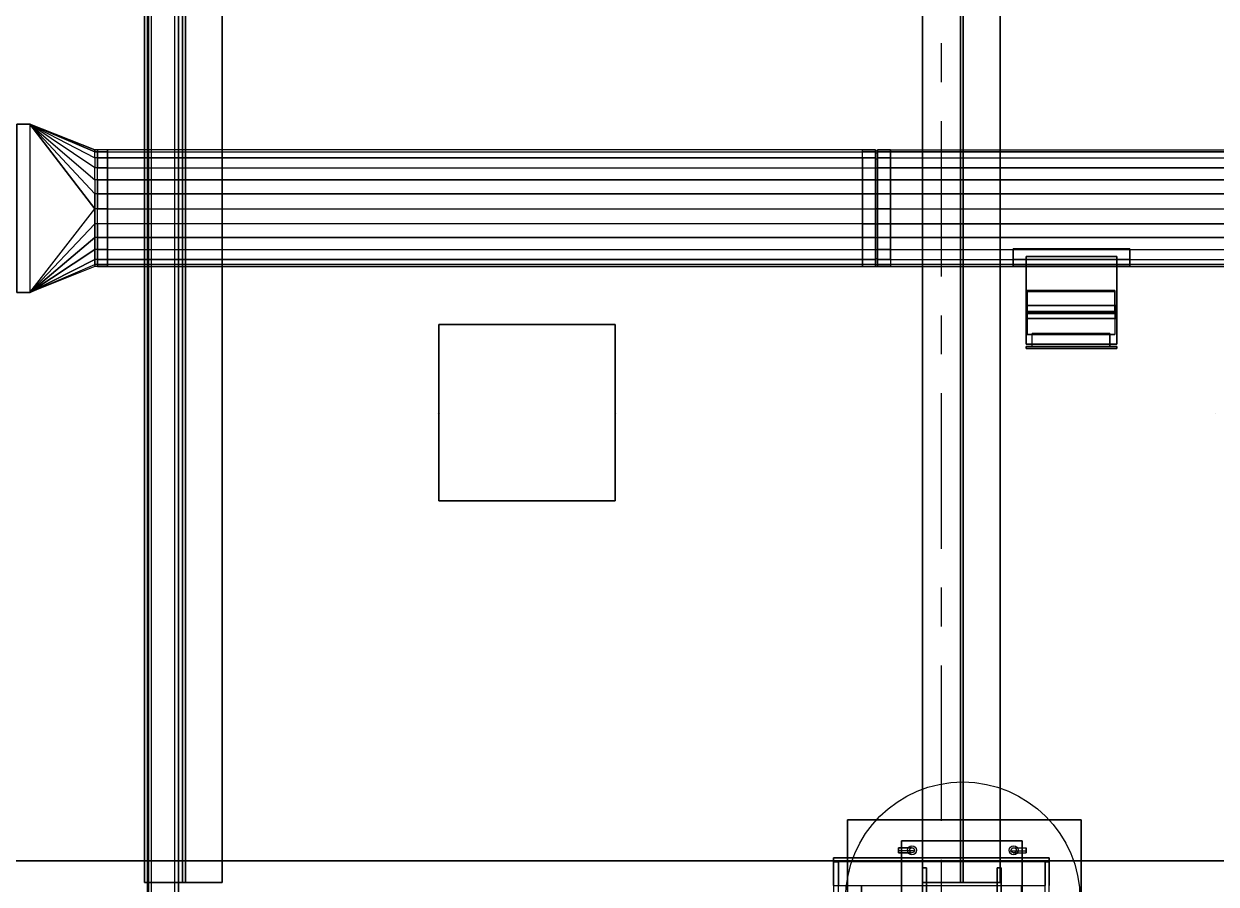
# Model space of a CAD drawing. Header units: metres. Extents: x 114 to 218, y 8 to 180.
# Drawn here: x 151.33 to 169.72, y 24.51 to 37.78 of the extents above; entities that cross this region are included whole.
import ezdxf

# ---------------------------------------------------------------- set-up
doc = ezdxf.new("R2010")
doc.units = ezdxf.units.M
doc.header["$MEASUREMENT"] = 0
for name, color, linetype in [('A-2D-I-WALL', 7, 'Continuous'), ('A-3D-I-WALL', 7, 'Continuous'), ('A_GRID', 7, 'Continuous'), ('E-LIGHT', 7, 'Continuous'), ('M-SA2S-ADist', 7, 'Continuous'), ('M-SA2S-Conn', 7, 'Continuous'), ('M-SA2S-Damp', 7, 'Continuous'), ('M-SA2S-Rect', 7, 'Continuous'), ('M-SA2S-Round', 7, 'Continuous'), ('S-3D-BEAM', 7, 'Continuous'), ('S-3D-Cols', 7, 'Continuous'), ('S-3D-FTNG', 7, 'Continuous'), ('S-3D-PILR', 7, 'Continuous'), ('S-3D-Steel', 7, 'Continuous')]:
    doc.layers.add(name, color=color, linetype=linetype)

msp = doc.modelspace()

# ---------------------------------------------------------------- linework, layer by layer
at = {"layer": 'A-2D-I-WALL', "color": 9, "true_color": 0xbababa}
for points in [[(153.238, 58.661), (153.238, 23.283), (153.715, 23.283), (153.715, 58.661)], [(153.653, 58.722), (153.653, 23.36), (153.299, 23.36), (153.299, 58.722)], [(167.143, 24.913), (163.82, 24.913)], [(163.82, 24.913), (163.82, 22.991), (164.251, 22.991), (164.251, 24.483)], [(167.081, 24.852), (163.897, 24.852)], [(163.897, 22.991), (163.897, 24.852)], [(166.712, 24.483), (166.712, 22.991), (167.143, 22.991), (167.143, 24.913)], [(167.081, 22.991), (167.081, 24.852)]]:
    msp.add_lwpolyline(points, dxfattribs=at)
at = {"layer": 'A-3D-I-WALL', "color": 42, "true_color": 0xdda500}
for points in [[(153.238, 58.661), (153.238, 23.283), (153.299, 23.283), (153.299, 23.36), (153.299, 58.661), (153.238, 58.661), (153.715, 58.661), (153.715, 23.283)], [(153.238, 58.661), (153.715, 58.661), (153.715, 23.283), (153.238, 23.283), (153.238, 58.661), (153.238, 23.283), (153.238, 49.662), (153.238, 23.283)], [(153.653, 23.283), (153.715, 23.283), (153.715, 58.661), (153.653, 58.661), (153.653, 23.36), (153.299, 23.36), (153.299, 23.283), (153.653, 23.283)], [(153.253, 23.283), (153.253, 49.662), (153.238, 49.662), (153.253, 49.662), (153.253, 23.283)], [(167.081, 24.852), (167.143, 24.852), (167.143, 24.913), (163.82, 24.913), (163.82, 24.852), (163.897, 24.852)], [(167.143, 24.483), (167.143, 24.852), (167.143, 24.913), (163.82, 24.913), (163.82, 24.852), (163.82, 24.483), (163.82, 24.913), (167.143, 24.913), (167.143, 24.483)], [(163.82, 24.913), (163.82, 24.913)], [(163.82, 24.913), (163.82, 24.913)], [(163.82, 24.852), (163.82, 24.852)], [(163.82, 24.852), (163.82, 24.852)], [(163.82, 24.483), (163.82, 22.991), (163.897, 22.991), (163.897, 24.483), (163.897, 24.852), (163.82, 24.852), (163.82, 24.483), (164.251, 24.483), (164.251, 22.991)], [(163.82, 24.852), (163.82, 24.852)], [(163.897, 24.483), (164.251, 24.483), (166.712, 24.483), (167.081, 24.483), (167.081, 24.852), (163.897, 24.852), (163.897, 24.483)], [(163.897, 24.852), (163.897, 24.852)], [(163.897, 24.852), (163.897, 24.852)], [(167.081, 24.852), (167.081, 24.852)], [(167.081, 22.991), (167.143, 22.991), (167.143, 24.483), (167.143, 24.852), (167.081, 24.852), (167.081, 24.483)], [(167.081, 24.852), (167.081, 24.852)], [(167.143, 24.913), (167.143, 24.913)], [(167.143, 24.913), (167.143, 24.913)], [(167.143, 24.852), (167.143, 24.852)], [(167.143, 24.852), (167.143, 24.852)], [(167.143, 24.852), (167.143, 24.852)]]:
    msp.add_lwpolyline(points, dxfattribs=at)
at = {"layer": 'A_GRID', "color": 1, "true_color": 0xff0000}
for points in [[(165.482, 36.88), (165.482, 37.48)], [(165.482, 33.881), (165.482, 36.28)], [(165.482, 32.681), (165.482, 33.281)], [(165.482, 29.682), (165.482, 32.081)], [(165.482, 28.482), (165.482, 29.082)], [(165.482, 25.482), (165.482, 27.882)], [(165.482, 24.283), (165.482, 24.882)]]:
    msp.add_lwpolyline(points, dxfattribs=at)
at = {"layer": 'E-LIGHT', "color": 5, "true_color": 0x0000ff}
for points in [[(160.452, 30.42), (157.729, 30.42), (157.729, 33.142), (160.452, 33.142), (157.729, 33.142), (157.729, 30.42), (160.452, 30.42)], [(157.729, 33.142), (157.729, 33.142)], [(157.729, 33.142), (157.729, 33.142)], [(160.452, 33.142), (160.452, 30.42), (160.452, 33.142)], [(160.452, 33.142), (160.452, 33.142)], [(160.452, 33.142), (160.452, 33.142)], [(157.714, 31.774), (157.714, 31.774)], [(157.729, 31.789), (157.729, 31.789)], [(157.729, 31.774), (157.729, 31.774), (157.729, 31.774)], [(157.729, 31.758), (157.729, 31.758)], [(157.745, 31.774), (157.745, 31.774)], [(160.452, 31.789), (160.452, 31.789)], [(160.452, 31.774), (160.452, 31.774), (160.452, 31.774)], [(160.452, 31.774), (160.452, 31.774)], [(160.452, 31.758), (160.452, 31.758)], [(160.467, 31.774), (160.467, 31.774)], [(169.712, 31.774), (169.712, 31.774)], [(157.729, 30.42), (157.729, 30.42)], [(157.729, 30.42), (157.729, 30.42)], [(160.452, 30.42), (160.452, 30.42)], [(160.452, 30.42), (160.452, 30.42)]]:
    msp.add_lwpolyline(points, dxfattribs=at)
at = {"layer": 'M-SA2S-ADist', "color": 3, "true_color": 0x00ff00}
for points in [[(168.081, 33.004), (166.881, 33.004), (168.081, 33.004)], [(166.881, 32.804), (166.881, 33.004)], [(166.881, 32.804), (166.881, 33.004)], [(166.881, 33.004), (166.881, 33.004)], [(168.081, 33.004), (168.081, 32.804)], [(168.081, 32.804), (168.081, 33.004)], [(168.081, 33.004), (168.081, 33.004)], [(168.081, 33.004), (168.081, 33.004)], [(168.189, 32.773), (166.789, 32.773), (166.789, 32.804), (168.189, 32.804), (168.189, 32.773)], [(166.789, 32.773), (166.789, 32.804), (168.189, 32.804), (168.189, 32.773), (166.789, 32.773)], [(166.789, 32.804), (166.789, 32.804)], [(166.789, 32.773), (166.789, 32.804), (166.789, 32.773)], [(168.189, 32.773), (168.189, 32.804), (166.789, 32.804), (168.189, 32.804), (168.189, 32.773)], [(166.789, 32.804), (166.789, 32.804)], [(166.789, 32.804), (166.789, 32.804)], [(166.789, 32.804), (166.789, 32.804)], [(166.789, 32.773), (166.789, 32.804), (168.189, 32.804), (168.189, 32.773), (166.789, 32.773), (168.189, 32.773), (168.189, 32.804), (168.189, 32.804), (166.789, 32.804), (166.789, 32.773)], [(166.789, 32.804), (166.789, 32.804)], [(166.789, 32.773), (168.189, 32.773), (168.189, 32.804), (166.789, 32.804), (166.789, 32.773)], [(168.189, 32.804), (166.789, 32.804), (166.789, 32.773), (168.189, 32.773), (168.189, 32.804), (166.789, 32.804)], [(166.789, 32.804), (166.789, 32.804), (166.789, 32.773), (166.789, 32.804), (168.189, 32.804), (168.189, 32.773), (168.189, 32.804), (168.189, 32.804), (168.189, 32.804)], [(166.789, 32.804), (166.789, 32.804)], [(166.789, 32.804), (166.789, 32.804)], [(168.189, 32.773), (166.789, 32.773), (168.189, 32.773)], [(166.789, 32.773), (166.789, 32.773)], [(166.789, 32.773), (166.789, 32.773)], [(166.789, 32.773), (166.789, 32.773)], [(168.189, 32.773), (166.789, 32.773), (168.189, 32.773)], [(166.789, 32.773), (166.789, 32.773)], [(166.789, 32.773), (166.789, 32.773)], [(166.789, 32.773), (166.789, 32.773)], [(166.789, 32.773), (166.789, 32.773)], [(168.081, 32.804), (166.881, 32.804), (168.081, 32.804)], [(166.881, 32.804), (166.881, 32.804)], [(168.081, 32.804), (168.081, 32.804)], [(168.189, 32.804), (168.189, 32.804)], [(168.189, 32.804), (168.189, 32.804)], [(168.189, 32.804), (168.189, 32.804)], [(168.189, 32.804), (168.189, 32.804)], [(168.189, 32.773), (168.189, 32.773)], [(168.189, 32.773), (168.189, 32.773)], [(168.189, 32.773), (168.189, 32.773)], [(168.189, 32.773), (168.189, 32.773)], [(168.189, 32.773), (168.189, 32.773)], [(168.189, 32.773), (168.189, 32.773)], [(168.189, 32.773), (168.189, 32.773)]]:
    msp.add_lwpolyline(points, dxfattribs=at)
at = {"layer": 'M-SA2S-Conn', "color": 5, "true_color": 0x0000ff}
for points in [[(164.267, 35.711), (164.267, 35.804), (164.267, 35.834)], [(164.267, 35.711), (164.267, 35.804), (164.467, 35.804), (164.267, 35.804), (164.267, 35.834), (164.467, 35.834)], [(164.267, 35.834), (164.267, 35.834)], [(164.267, 35.804), (164.267, 35.804)], [(164.267, 35.804), (164.267, 35.804)], [(164.267, 35.557), (164.267, 35.711), (164.467, 35.711)], [(164.467, 35.711), (164.267, 35.711), (164.267, 35.557), (164.467, 35.557)], [(164.267, 35.711), (164.267, 35.711)], [(164.267, 35.711), (164.267, 35.711)], [(164.467, 34.696), (164.467, 34.481), (164.467, 34.296), (164.467, 34.142), (164.467, 34.065), (164.467, 34.035), (164.467, 34.065), (164.467, 34.142), (164.467, 34.296), (164.467, 34.481), (164.467, 34.696), (164.467, 34.927), (164.467, 35.157), (164.467, 35.373), (164.467, 35.557), (164.467, 35.711), (164.467, 35.804), (164.467, 35.834), (164.467, 35.804), (164.467, 35.711), (164.467, 35.557), (164.467, 35.373), (164.467, 35.157), (164.467, 34.927), (164.467, 34.696)], [(164.467, 35.834), (164.467, 35.834)], [(164.467, 35.696), (164.467, 35.788), (164.497, 35.788), (164.497, 35.819)], [(164.467, 35.788), (164.467, 35.819), (164.497, 35.819), (164.497, 35.788)], [(164.467, 35.819), (164.467, 35.788), (164.497, 35.788), (164.497, 35.696)], [(164.467, 35.819), (164.467, 35.819)], [(164.467, 35.804), (164.467, 35.804)], [(164.467, 35.804), (164.467, 35.804)], [(164.467, 35.557), (164.467, 35.696), (164.497, 35.696), (164.497, 35.788)], [(164.467, 35.788), (164.467, 35.696), (164.497, 35.696), (164.497, 35.557)], [(164.467, 35.788), (164.467, 35.788)], [(164.467, 35.788), (164.467, 35.788)], [(164.467, 35.711), (164.467, 35.711)], [(164.467, 35.711), (164.467, 35.711)], [(164.467, 35.373), (164.467, 35.557), (164.497, 35.557), (164.497, 35.696)], [(164.467, 35.696), (164.467, 35.557), (164.497, 35.557), (164.497, 35.373)], [(164.467, 35.696), (164.467, 35.696)], [(164.467, 35.696), (164.467, 35.696)], [(164.697, 35.834), (164.697, 35.804), (164.497, 35.804)], [(164.697, 35.804), (164.697, 35.834), (164.497, 35.834)], [(164.497, 34.065), (164.497, 34.142), (164.497, 34.296), (164.497, 34.481), (164.497, 34.696), (164.497, 34.927), (164.497, 35.157), (164.497, 35.373), (164.497, 35.557), (164.497, 35.711), (164.497, 35.804), (164.497, 35.834), (164.497, 35.804), (164.497, 35.711), (164.497, 35.557), (164.497, 35.373), (164.497, 35.157), (164.497, 34.927), (164.497, 34.696), (164.497, 34.481), (164.497, 34.296), (164.497, 34.142), (164.497, 34.065), (164.497, 34.035), (164.497, 34.065)], [(164.497, 35.834), (164.497, 35.834)], [(164.497, 35.819), (164.497, 35.819)], [(164.697, 35.804), (164.697, 35.711), (164.497, 35.711)], [(164.697, 35.711), (164.697, 35.804), (164.497, 35.804)], [(164.497, 35.804), (164.497, 35.804)], [(164.497, 35.804), (164.497, 35.804)], [(164.497, 35.788), (164.497, 35.788)], [(164.497, 35.788), (164.497, 35.788)], [(164.697, 35.711), (164.697, 35.557), (164.497, 35.557)], [(164.697, 35.557), (164.697, 35.711), (164.497, 35.711)], [(164.497, 35.711), (164.497, 35.711)], [(164.497, 35.711), (164.497, 35.711)], [(164.497, 35.696), (164.497, 35.696)], [(164.497, 35.696), (164.497, 35.696)], [(164.697, 35.834), (164.697, 35.834)], [(164.697, 35.804), (164.697, 35.804)], [(164.697, 35.804), (164.697, 35.804)], [(164.697, 35.711), (164.697, 35.711)], [(164.697, 35.711), (164.697, 35.711)], [(164.267, 35.373), (164.267, 35.557), (164.467, 35.557)], [(164.267, 35.557), (164.267, 35.373), (164.467, 35.373)], [(164.267, 35.557), (164.267, 35.557)], [(164.267, 35.557), (164.267, 35.557)], [(164.467, 35.157), (164.467, 35.373), (164.497, 35.373), (164.497, 35.557)], [(164.467, 35.557), (164.467, 35.373), (164.497, 35.373), (164.497, 35.157), (164.467, 35.157), (164.467, 35.373)], [(164.467, 35.557), (164.467, 35.557)], [(164.467, 35.557), (164.467, 35.557)], [(164.467, 35.557), (164.467, 35.557)], [(164.467, 35.557), (164.467, 35.557)], [(164.697, 35.557), (164.697, 35.373), (164.497, 35.373)], [(164.697, 35.373), (164.697, 35.557), (164.497, 35.557)], [(164.497, 35.557), (164.497, 35.557)], [(164.497, 35.557), (164.497, 35.557)], [(164.497, 35.557), (164.497, 35.557)], [(164.497, 35.557), (164.497, 35.557)], [(164.697, 35.557), (164.697, 35.557)], [(164.697, 35.557), (164.697, 35.557)], [(164.267, 35.157), (164.267, 35.373), (164.467, 35.373)], [(164.267, 35.373), (164.267, 35.157), (164.467, 35.157)], [(164.267, 35.373), (164.267, 35.373)], [(164.267, 35.373), (164.267, 35.373)], [(164.467, 34.927), (164.467, 35.157), (164.497, 35.157), (164.497, 35.373)], [(164.467, 35.373), (164.467, 35.373)], [(164.467, 35.373), (164.467, 35.373)], [(164.467, 35.373), (164.467, 35.373)], [(164.467, 35.373), (164.467, 35.373)], [(164.697, 35.373), (164.697, 35.157), (164.497, 35.157)], [(164.697, 35.157), (164.697, 35.373), (164.497, 35.373)], [(164.497, 35.373), (164.497, 35.373)], [(164.497, 35.373), (164.497, 35.373)], [(164.497, 35.373), (164.497, 35.373)], [(164.497, 35.373), (164.497, 35.373)], [(164.697, 35.373), (164.697, 35.373)], [(164.697, 35.373), (164.697, 35.373)], [(164.267, 34.927), (164.267, 35.157), (164.467, 35.157)], [(164.267, 35.157), (164.267, 34.927), (164.467, 34.927)], [(164.267, 35.157), (164.267, 35.157)], [(164.267, 35.157), (164.267, 35.157)], [(164.467, 35.157), (164.467, 34.927), (164.497, 34.927)], [(164.467, 35.157), (164.467, 35.157)], [(164.467, 35.157), (164.467, 35.157)], [(164.467, 35.157), (164.467, 35.157)], [(164.467, 35.157), (164.467, 35.157)], [(164.697, 35.157), (164.697, 34.927), (164.497, 34.927)], [(164.697, 34.927), (164.697, 35.157), (164.497, 35.157)], [(164.497, 34.927), (164.497, 35.157)], [(164.497, 34.696), (164.497, 34.481), (164.497, 34.296), (164.497, 34.158), (164.497, 34.065), (164.497, 34.035), (164.497, 34.065), (164.497, 34.158), (164.497, 34.296), (164.497, 34.481), (164.497, 34.696), (164.497, 34.927), (164.497, 35.157)], [(164.497, 35.157), (164.497, 35.157)], [(164.497, 35.157), (164.497, 35.157)], [(164.497, 35.157), (164.497, 35.157)], [(164.497, 35.157), (164.497, 35.157)], [(164.697, 35.157), (164.697, 35.157)], [(164.697, 35.157), (164.697, 35.157)], [(164.267, 34.696), (164.267, 34.927), (164.467, 34.927)], [(164.267, 34.927), (164.267, 34.696), (164.467, 34.696)], [(164.267, 34.927), (164.267, 34.927)], [(164.267, 34.927), (164.267, 34.927)], [(164.467, 34.927), (164.467, 34.696), (164.497, 34.696)], [(164.467, 34.481), (164.467, 34.696), (164.497, 34.696), (164.497, 34.927), (164.467, 34.927), (164.467, 34.696)], [(164.467, 34.927), (164.467, 34.927)], [(164.467, 34.927), (164.467, 34.927)], [(164.467, 34.927), (164.467, 34.927)], [(164.467, 34.927), (164.467, 34.927)], [(164.697, 34.927), (164.697, 34.696), (164.497, 34.696)], [(164.697, 34.696), (164.697, 34.927), (164.497, 34.927)], [(164.497, 34.927), (164.497, 34.927)], [(164.497, 34.927), (164.497, 34.927)], [(164.497, 34.927), (164.497, 34.927)], [(164.497, 34.927), (164.497, 34.927)], [(164.697, 34.927), (164.697, 34.927)], [(164.697, 34.927), (164.697, 34.927)], [(164.267, 34.481), (164.267, 34.696), (164.467, 34.696)], [(164.267, 34.696), (164.267, 34.481), (164.467, 34.481)], [(164.267, 34.696), (164.267, 34.696)], [(164.267, 34.696), (164.267, 34.696)], [(164.467, 34.696), (164.467, 34.481), (164.497, 34.481)], [(164.467, 34.696), (164.467, 34.696)], [(164.467, 34.696), (164.467, 34.696)], [(164.467, 34.696), (164.467, 34.696)], [(164.467, 34.696), (164.467, 34.696)], [(164.697, 34.696), (164.697, 34.481), (164.497, 34.481)], [(164.697, 34.481), (164.697, 34.696), (164.497, 34.696)], [(164.497, 34.696), (164.497, 34.696)], [(164.497, 34.696), (164.497, 34.696)], [(164.497, 34.696), (164.497, 34.696)], [(164.497, 34.696), (164.497, 34.696)], [(164.697, 34.696), (164.697, 34.696)], [(164.697, 34.696), (164.697, 34.696)], [(164.267, 34.296), (164.267, 34.481), (164.467, 34.481)], [(164.267, 34.481), (164.267, 34.296), (164.467, 34.296)], [(164.267, 34.481), (164.267, 34.481)], [(164.267, 34.481), (164.267, 34.481)], [(164.467, 34.481), (164.467, 34.296), (164.497, 34.296)], [(164.467, 34.296), (164.467, 34.481), (164.497, 34.481)], [(164.467, 34.481), (164.467, 34.481)], [(164.467, 34.481), (164.467, 34.481)], [(164.467, 34.481), (164.467, 34.481)], [(164.467, 34.481), (164.467, 34.481)], [(164.697, 34.481), (164.697, 34.296), (164.497, 34.296)], [(164.697, 34.296), (164.697, 34.481), (164.497, 34.481)], [(164.497, 34.481), (164.497, 34.481)], [(164.497, 34.481), (164.497, 34.481)], [(164.497, 34.481), (164.497, 34.481)], [(164.497, 34.481), (164.497, 34.481)], [(164.697, 34.481), (164.697, 34.481)], [(164.697, 34.481), (164.697, 34.481)], [(164.267, 34.142), (164.267, 34.296), (164.467, 34.296)], [(164.267, 34.296), (164.267, 34.142), (164.467, 34.142)], [(164.267, 34.296), (164.267, 34.296)], [(164.267, 34.296), (164.267, 34.296)], [(164.467, 34.296), (164.467, 34.158), (164.497, 34.158)], [(164.467, 34.158), (164.467, 34.296), (164.497, 34.296)], [(164.467, 34.296), (164.467, 34.296)], [(164.467, 34.296), (164.467, 34.296)], [(164.467, 34.296), (164.467, 34.296)], [(164.467, 34.296), (164.467, 34.296)], [(164.697, 34.296), (164.697, 34.142), (164.497, 34.142)], [(164.497, 34.142), (164.697, 34.142), (164.697, 34.296), (164.497, 34.296)], [(164.497, 34.296), (164.497, 34.296)], [(164.497, 34.296), (164.497, 34.296)], [(164.497, 34.296), (164.497, 34.296)], [(164.497, 34.296), (164.497, 34.296)], [(164.697, 34.296), (164.697, 34.296)], [(164.697, 34.296), (164.697, 34.296)], [(164.267, 34.065), (164.267, 34.142), (164.467, 34.142)], [(164.267, 34.142), (164.267, 34.065), (164.467, 34.065)], [(164.267, 34.142), (164.267, 34.142)], [(164.267, 34.142), (164.267, 34.142)], [(164.267, 34.035), (164.267, 34.065), (164.467, 34.065)], [(164.267, 34.065), (164.267, 34.035), (164.467, 34.035)], [(164.267, 34.065), (164.267, 34.065)], [(164.267, 34.065), (164.267, 34.065)], [(164.267, 34.035), (164.267, 34.035)], [(164.467, 34.158), (164.467, 34.065), (164.497, 34.065)], [(164.467, 34.065), (164.467, 34.158), (164.497, 34.158)], [(164.467, 34.158), (164.467, 34.158)], [(164.467, 34.158), (164.467, 34.158)], [(164.467, 34.142), (164.467, 34.142)], [(164.467, 34.142), (164.467, 34.142)], [(164.467, 34.065), (164.467, 34.035), (164.497, 34.035)], [(164.467, 34.035), (164.467, 34.065), (164.497, 34.065)], [(164.467, 34.065), (164.467, 34.065)], [(164.467, 34.065), (164.467, 34.065)], [(164.467, 34.065), (164.467, 34.065)], [(164.467, 34.065), (164.467, 34.065)], [(164.467, 34.035), (164.467, 34.035)], [(164.467, 34.035), (164.467, 34.035)], [(164.497, 34.158), (164.497, 34.158)], [(164.497, 34.158), (164.497, 34.158)], [(164.697, 34.142), (164.697, 34.065), (164.497, 34.065), (164.697, 34.065), (164.697, 34.035), (164.497, 34.035)], [(164.497, 34.142), (164.497, 34.142)], [(164.497, 34.142), (164.497, 34.142)], [(164.497, 34.065), (164.497, 34.065)], [(164.497, 34.065), (164.497, 34.065)], [(164.497, 34.065), (164.497, 34.065)], [(164.497, 34.065), (164.497, 34.065)], [(164.497, 34.035), (164.497, 34.035)], [(164.497, 34.035), (164.497, 34.035)], [(164.697, 34.142), (164.697, 34.065), (164.697, 34.035)], [(164.697, 34.142), (164.697, 34.142)], [(164.697, 34.142), (164.697, 34.142)], [(164.697, 34.065), (164.697, 34.065)], [(164.697, 34.065), (164.697, 34.065)], [(164.697, 34.035), (164.697, 34.035)]]:
    msp.add_lwpolyline(points, dxfattribs=at)
at = {"layer": 'M-SA2S-Damp', "color": 1, "true_color": 0xff0000}
for points in [[(166.805, 33.65), (168.158, 33.65), (168.158, 33.665), (166.805, 33.665), (166.805, 33.65)], [(168.158, 33.665), (168.158, 33.342), (166.805, 33.342), (166.805, 33.665)], [(166.805, 33.665), (166.805, 33.665)], [(168.158, 33.665), (168.158, 33.665)], [(166.805, 33.65), (166.805, 33.327), (168.158, 33.327), (168.158, 33.65)], [(166.805, 33.65), (166.805, 33.65)], [(168.158, 33.65), (168.158, 33.65)], [(168.189, 33.435), (166.789, 33.435), (168.189, 33.435)], [(168.173, 33.235), (166.789, 33.235), (166.789, 33.435), (166.789, 33.435), (168.173, 33.435), (168.173, 33.235), (168.173, 33.435), (166.789, 33.435), (166.789, 33.235)], [(166.789, 33.235), (166.789, 33.435), (166.789, 33.235), (168.189, 33.235), (168.189, 33.435), (168.189, 33.235)], [(166.789, 33.435), (166.789, 33.435)], [(166.789, 33.435), (166.789, 33.435)], [(166.805, 33.342), (166.805, 33.342)], [(168.158, 33.342), (168.158, 33.327), (166.805, 33.327), (166.805, 33.342), (168.158, 33.342), (166.805, 33.342), (168.158, 33.342), (166.805, 33.342)], [(166.805, 33.342), (166.805, 33.342)], [(166.805, 33.327), (166.805, 33.327), (166.805, 32.989)], [(168.158, 33.327), (168.158, 33.327), (166.805, 33.327), (168.158, 33.327), (166.805, 33.327), (168.158, 33.327), (166.805, 33.327), (166.805, 33.327), (166.805, 33.327)], [(168.158, 33.327), (166.805, 33.327), (168.158, 33.327), (166.805, 33.327), (168.158, 33.327), (168.158, 33.312), (166.805, 33.312)], [(166.805, 33.327), (166.805, 33.312), (168.158, 33.312)], [(166.805, 33.327), (166.805, 33.327)], [(166.805, 33.327), (166.805, 33.327)], [(166.805, 33.327), (166.805, 33.327)], [(168.158, 33.312), (168.158, 32.989), (166.805, 32.989), (166.805, 33.312)], [(166.805, 33.312), (166.805, 33.312)], [(168.158, 33.312), (168.158, 33.312), (166.805, 33.312), (168.158, 33.312)], [(166.805, 33.312), (166.805, 33.312)], [(168.158, 33.342), (168.158, 33.342)], [(168.158, 33.342), (168.158, 33.342)], [(168.158, 33.342), (168.158, 33.342)], [(168.158, 33.327), (168.158, 32.989)], [(168.158, 33.327), (168.158, 33.327)], [(168.158, 33.327), (168.158, 33.327)], [(168.158, 33.327), (168.158, 33.327)], [(168.158, 33.327), (168.158, 33.327)], [(168.158, 33.312), (168.158, 33.312)], [(168.173, 33.435), (168.173, 33.435)], [(168.189, 33.435), (168.189, 33.435)], [(168.189, 33.435), (168.189, 33.435)], [(168.189, 33.235), (166.789, 33.235), (168.173, 33.235)], [(166.789, 33.235), (166.789, 33.235)], [(166.789, 33.235), (166.789, 33.235)], [(166.789, 33.235), (166.789, 33.235)], [(168.173, 33.235), (168.173, 33.235)], [(168.189, 33.235), (168.189, 33.235)], [(166.805, 32.989), (168.158, 32.989)], [(166.805, 32.989), (166.805, 32.989)], [(168.158, 32.989), (168.158, 32.989)], [(168.158, 32.989), (168.158, 32.989)]]:
    msp.add_lwpolyline(points, dxfattribs=at)
at = {"layer": 'M-SA2S-Rect', "color": 5, "true_color": 0x0000ff}
for points in [[(151.423, 36.234), (151.423, 33.635), (151.223, 33.635), (151.223, 36.234), (151.423, 36.234), (151.223, 36.234), (151.223, 33.635), (151.423, 33.635), (152.423, 34.927)], [(152.423, 34.927), (151.423, 36.234), (152.423, 35.157), (152.423, 34.927)], [(152.423, 35.373), (152.423, 35.557), (151.423, 36.234), (152.423, 35.373), (152.423, 35.157)], [(152.423, 35.711), (152.423, 35.804), (151.423, 36.234), (152.423, 35.711), (152.423, 35.557)], [(151.423, 36.234), (152.423, 35.834), (152.423, 35.804)], [(152.423, 35.834), (151.423, 36.234), (152.423, 35.804), (152.423, 35.834)], [(152.423, 35.711), (152.423, 35.557), (151.423, 36.234), (152.423, 35.711), (152.423, 35.804)], [(152.423, 35.373), (152.423, 35.157), (151.423, 36.234), (152.423, 35.373), (152.423, 35.557)], [(151.423, 36.234), (152.423, 34.927), (152.423, 35.157)], [(151.423, 36.234), (151.423, 36.234)], [(151.423, 36.234), (151.423, 36.234)], [(152.623, 35.804), (152.623, 35.834), (152.423, 35.834)], [(152.423, 35.834), (152.423, 35.834)], [(152.423, 35.804), (152.623, 35.804), (152.623, 35.711), (152.423, 35.711)], [(152.623, 35.711), (152.623, 35.804), (152.423, 35.804)], [(152.423, 35.804), (152.423, 35.804)], [(152.423, 35.804), (152.423, 35.804)], [(152.623, 35.711), (152.623, 35.557), (152.423, 35.557)], [(152.623, 35.557), (152.623, 35.711), (152.423, 35.711)], [(152.423, 35.711), (152.423, 35.711)], [(152.423, 35.711), (152.423, 35.711)], [(152.623, 35.834), (152.623, 35.804)], [(152.623, 35.834), (152.623, 35.834)], [(152.623, 35.804), (152.623, 35.804)], [(152.623, 35.804), (152.623, 35.804)], [(152.623, 35.711), (152.623, 35.711)], [(152.623, 35.711), (152.623, 35.711)], [(152.623, 35.557), (152.623, 35.373), (152.423, 35.373)], [(152.623, 35.373), (152.623, 35.557), (152.423, 35.557)], [(152.423, 35.557), (152.423, 35.557)], [(152.423, 35.557), (152.423, 35.557)], [(152.623, 35.557), (152.623, 35.557)], [(152.623, 35.557), (152.623, 35.557)], [(152.623, 35.373), (152.623, 35.157), (152.423, 35.157)], [(152.623, 35.157), (152.623, 35.373), (152.423, 35.373)], [(152.423, 35.373), (152.423, 35.373)], [(152.423, 35.373), (152.423, 35.373)], [(152.623, 35.373), (152.623, 35.373)], [(152.623, 35.373), (152.623, 35.373)], [(152.623, 35.157), (152.623, 34.927), (152.423, 34.927)], [(152.623, 34.927), (152.623, 35.157), (152.423, 35.157)], [(152.423, 35.157), (152.423, 35.157)], [(152.423, 35.157), (152.423, 35.157)], [(152.623, 35.157), (152.623, 35.157)], [(152.623, 35.157), (152.623, 35.157)], [(151.423, 33.635), (152.423, 34.927), (152.423, 34.696)], [(152.423, 34.696), (152.423, 34.481), (151.423, 33.635), (152.423, 34.696), (152.423, 34.927)], [(152.623, 34.927), (152.623, 34.696), (152.423, 34.696)], [(152.623, 34.696), (152.623, 34.927), (152.423, 34.927)], [(152.423, 34.927), (152.423, 34.927)], [(152.423, 34.927), (152.423, 34.927)], [(152.623, 34.927), (152.623, 34.927)], [(152.623, 34.927), (152.623, 34.927)], [(152.423, 34.481), (152.423, 34.696), (151.423, 33.635), (152.423, 34.481), (152.423, 34.296)], [(152.623, 34.696), (152.623, 34.481), (152.423, 34.481)], [(152.623, 34.481), (152.623, 34.696), (152.423, 34.696)], [(152.423, 34.696), (152.423, 34.696)], [(152.423, 34.696), (152.423, 34.696)], [(152.623, 34.696), (152.623, 34.696)], [(152.623, 34.696), (152.623, 34.696)], [(152.423, 34.296), (152.423, 34.142), (151.423, 33.635), (152.423, 34.296), (152.423, 34.481)], [(152.623, 34.481), (152.623, 34.296), (152.423, 34.296)], [(152.623, 34.296), (152.623, 34.481), (152.423, 34.481)], [(152.423, 34.481), (152.423, 34.481)], [(152.423, 34.481), (152.423, 34.481)], [(152.623, 34.481), (152.623, 34.481)], [(152.623, 34.481), (152.623, 34.481)], [(152.423, 34.142), (152.423, 34.296), (151.423, 33.635), (152.423, 34.065), (152.423, 34.035), (151.423, 33.635), (152.423, 34.142), (152.423, 34.065)], [(152.623, 34.296), (152.623, 34.142), (152.423, 34.142)], [(152.623, 34.142), (152.623, 34.296), (152.423, 34.296)], [(152.423, 34.296), (152.423, 34.296)], [(152.423, 34.296), (152.423, 34.296)], [(152.623, 34.296), (152.623, 34.296)], [(152.623, 34.296), (152.623, 34.296)], [(166.589, 34.311), (166.589, 34.296), (168.389, 34.296)], [(168.389, 34.296), (166.589, 34.296), (166.589, 34.311), (168.389, 34.311), (168.389, 34.296), (168.389, 34.311), (166.589, 34.311), (166.589, 34.296)], [(168.389, 34.311), (168.389, 34.311), (166.589, 34.311), (166.589, 34.296), (168.389, 34.296), (168.389, 34.311), (166.589, 34.311)], [(166.589, 34.311), (166.589, 34.311)], [(166.589, 34.311), (166.589, 34.311)], [(166.589, 34.296), (166.589, 34.142), (166.589, 34.065), (166.589, 34.142), (166.589, 34.296)], [(166.589, 34.142), (166.589, 34.296), (168.389, 34.296), (168.389, 34.142)], [(166.589, 34.296), (166.589, 34.142), (166.589, 34.065), (166.789, 34.065), (166.789, 34.142)], [(166.589, 34.296), (166.589, 34.296)], [(166.589, 34.296), (166.589, 34.296)], [(166.589, 34.296), (166.589, 34.296)], [(166.589, 34.296), (166.589, 34.296)], [(168.389, 34.142), (168.389, 34.065), (168.389, 34.142), (168.389, 34.296), (168.389, 34.311)], [(168.389, 34.311), (168.389, 34.311)], [(168.389, 34.311), (168.389, 34.311)], [(168.389, 34.311), (168.389, 34.311)], [(168.389, 34.296), (168.389, 34.142), (168.389, 34.296)], [(168.389, 34.296), (168.389, 34.296)], [(168.389, 34.296), (168.389, 34.296)], [(168.389, 34.296), (168.389, 34.296)], [(168.389, 34.296), (168.389, 34.296)], [(152.423, 34.065), (152.423, 34.035), (151.423, 33.635), (152.423, 34.065), (152.423, 34.142)], [(152.623, 34.142), (152.623, 34.065), (152.423, 34.065)], [(152.623, 34.065), (152.623, 34.142), (152.423, 34.142)], [(152.423, 34.142), (152.423, 34.142)], [(152.423, 34.142), (152.423, 34.142)], [(152.623, 34.065), (152.623, 34.035), (152.423, 34.035)], [(152.623, 34.035), (152.623, 34.065), (152.423, 34.065)], [(152.423, 34.065), (152.423, 34.065)], [(152.423, 34.065), (152.423, 34.065)], [(152.423, 34.035), (152.423, 34.035)], [(152.623, 34.142), (152.623, 34.142)], [(152.623, 34.142), (152.623, 34.142)], [(152.623, 34.065), (152.623, 34.065)], [(152.623, 34.065), (152.623, 34.065)], [(152.623, 34.035), (152.623, 34.035)], [(166.589, 34.142), (166.789, 34.142), (166.789, 34.188), (168.189, 34.188), (168.189, 34.142), (168.389, 34.142)], [(166.589, 34.065), (166.589, 34.142), (166.789, 34.142), (166.789, 34.065)], [(168.389, 34.142), (166.589, 34.142), (168.389, 34.142)], [(166.589, 34.142), (166.589, 34.142)], [(166.589, 34.142), (166.589, 34.142)], [(166.589, 34.142), (166.589, 34.142)], [(166.589, 34.142), (166.589, 34.142)], [(168.389, 34.035), (166.589, 34.035), (166.589, 34.065), (168.389, 34.065), (168.389, 34.035), (168.389, 34.065), (166.589, 34.065), (166.589, 34.035)], [(166.589, 34.035), (166.589, 34.065), (166.789, 34.065), (166.789, 34.035)], [(166.589, 34.065), (166.589, 34.035), (166.789, 34.035), (166.789, 34.065)], [(166.589, 34.065), (166.589, 34.065)], [(166.589, 34.065), (166.589, 34.065)], [(166.589, 34.065), (166.589, 34.065)], [(166.589, 34.065), (166.589, 34.065)], [(166.589, 34.035), (166.589, 34.035)], [(166.589, 34.035), (166.589, 34.035)], [(168.189, 34.142), (168.189, 34.188), (166.789, 34.188), (166.789, 34.142)], [(166.789, 34.188), (166.789, 32.835), (166.789, 34.188)], [(166.789, 34.188), (166.789, 34.188)], [(166.789, 34.188), (166.789, 34.188)], [(166.789, 34.142), (166.789, 34.142)], [(166.789, 34.142), (166.789, 34.142)], [(166.789, 34.065), (166.789, 34.065)], [(166.789, 34.065), (166.789, 34.065)], [(166.789, 34.035), (166.789, 34.035)], [(168.189, 32.835), (168.189, 34.188)], [(168.189, 34.188), (168.189, 32.835)], [(168.189, 34.188), (168.189, 34.188)], [(168.189, 34.188), (168.189, 34.188)], [(168.189, 34.065), (168.189, 34.142), (168.389, 34.142), (168.389, 34.065)], [(168.189, 34.142), (168.189, 34.065), (168.389, 34.065), (168.389, 34.142)], [(168.189, 34.142), (168.189, 34.142)], [(168.189, 34.142), (168.189, 34.142)], [(168.189, 34.035), (168.189, 34.065), (168.389, 34.065), (168.389, 34.035)], [(168.189, 34.065), (168.189, 34.035), (168.389, 34.035), (168.389, 34.065)], [(168.189, 34.065), (168.189, 34.065)], [(168.189, 34.065), (168.189, 34.065)], [(168.189, 34.035), (168.189, 34.035)], [(168.389, 34.142), (168.389, 34.142)], [(168.389, 34.142), (168.389, 34.142)], [(168.389, 34.142), (168.389, 34.142)], [(168.389, 34.142), (168.389, 34.142)], [(168.389, 34.065), (168.389, 34.065)], [(168.389, 34.065), (168.389, 34.065)], [(168.389, 34.065), (168.389, 34.065)], [(168.389, 34.065), (168.389, 34.065)], [(168.389, 34.035), (168.389, 34.035)], [(168.389, 34.035), (168.389, 34.035)], [(151.423, 33.635), (151.423, 33.635)], [(151.423, 33.635), (151.423, 33.635)], [(151.423, 33.635), (151.423, 33.635)], [(168.189, 32.835), (166.789, 32.835), (168.189, 32.835)], [(166.789, 32.835), (166.789, 32.835)], [(168.189, 32.835), (168.189, 32.835)]]:
    msp.add_lwpolyline(points, dxfattribs=at)
at = {"layer": 'M-SA2S-Round', "color": 5, "true_color": 0x0000ff}
for points in [[(164.467, 35.834), (152.469, 35.834), (152.469, 35.804), (152.469, 35.711)], [(152.469, 35.804), (152.469, 35.834)], [(152.469, 35.834), (152.469, 35.834)], [(152.469, 35.804), (164.467, 35.804)], [(152.469, 35.711), (152.469, 35.804), (164.467, 35.804)], [(152.469, 35.804), (152.469, 35.804)], [(152.469, 35.804), (152.469, 35.804)], [(164.467, 35.711), (152.469, 35.711), (152.469, 35.557), (164.467, 35.557)], [(152.469, 35.557), (152.469, 35.711), (164.467, 35.711)], [(152.469, 35.711), (152.469, 35.711)], [(152.469, 35.711), (152.469, 35.711)], [(164.467, 34.927), (164.467, 34.696), (164.467, 34.481), (164.467, 34.296), (164.467, 34.142), (164.467, 34.065), (164.467, 34.035), (164.467, 34.065), (164.467, 34.142), (164.467, 34.296), (164.467, 34.481), (164.467, 34.696), (164.467, 34.927), (164.467, 35.157), (164.467, 35.373), (164.467, 35.557), (164.467, 35.711), (164.467, 35.804), (164.467, 35.834), (164.467, 35.804), (164.467, 35.711), (164.467, 35.557), (164.467, 35.373), (164.467, 35.157), (164.467, 34.927)], [(164.467, 35.834), (164.467, 35.834)], [(164.467, 35.804), (164.467, 35.804)], [(164.467, 35.804), (164.467, 35.804)], [(164.467, 35.711), (164.467, 35.711)], [(164.467, 35.711), (164.467, 35.711)], [(164.497, 35.834), (164.497, 35.804), (176.495, 35.804), (176.495, 35.834)], [(164.497, 35.834), (176.495, 35.834), (176.495, 35.804), (164.497, 35.804), (164.497, 35.834)], [(164.497, 35.834), (164.497, 35.834)], [(164.497, 35.804), (164.497, 35.711), (176.495, 35.711), (176.495, 35.804)], [(164.497, 35.711), (164.497, 35.804)], [(164.497, 35.804), (164.497, 35.804)], [(164.497, 35.804), (164.497, 35.804)], [(164.497, 35.711), (164.497, 35.557), (176.495, 35.557), (176.495, 35.711)], [(164.497, 35.711), (176.495, 35.711), (176.495, 35.557), (164.497, 35.557), (164.497, 35.711)], [(164.497, 35.711), (164.497, 35.711)], [(164.497, 35.711), (164.497, 35.711)], [(164.467, 35.373), (152.469, 35.373), (152.469, 35.557)], [(152.469, 35.373), (152.469, 35.557), (164.467, 35.557)], [(152.469, 35.557), (152.469, 35.557)], [(152.469, 35.557), (152.469, 35.557)], [(164.467, 35.557), (164.467, 35.557)], [(164.467, 35.557), (164.467, 35.557)], [(164.497, 35.557), (164.497, 35.373), (176.495, 35.373), (176.495, 35.557)], [(176.495, 35.557), (176.495, 35.373), (164.497, 35.373), (164.497, 35.557)], [(164.497, 35.557), (164.497, 35.557)], [(164.497, 35.557), (164.497, 35.557)], [(152.469, 35.373), (152.469, 35.157)], [(152.469, 35.157), (152.469, 35.373), (164.467, 35.373)], [(152.469, 35.373), (152.469, 35.373)], [(152.469, 35.373), (152.469, 35.373)], [(164.467, 35.373), (164.467, 35.373)], [(164.467, 35.373), (164.467, 35.373)], [(164.497, 35.373), (164.497, 35.157), (176.495, 35.157), (176.495, 35.373)], [(176.495, 35.373), (176.495, 35.157), (164.497, 35.157), (164.497, 35.373)], [(164.497, 35.373), (164.497, 35.373)], [(164.497, 35.373), (164.497, 35.373)], [(164.467, 35.157), (152.469, 35.157), (152.469, 34.927), (164.467, 34.927)], [(152.469, 34.927), (152.469, 35.157), (164.467, 35.157)], [(152.469, 35.157), (152.469, 35.157)], [(152.469, 35.157), (152.469, 35.157)], [(164.467, 35.157), (164.467, 35.157)], [(164.467, 35.157), (164.467, 35.157)], [(164.497, 35.157), (164.497, 34.927), (176.495, 34.927), (176.495, 35.157)], [(164.497, 34.927), (164.497, 35.157)], [(164.497, 35.157), (164.497, 35.157)], [(164.497, 35.157), (164.497, 35.157)], [(164.467, 34.696), (152.469, 34.696), (152.469, 34.927)], [(164.467, 34.696), (152.469, 34.696), (152.469, 34.927), (164.467, 34.927)], [(152.469, 34.927), (152.469, 34.927)], [(152.469, 34.927), (152.469, 34.927)], [(164.467, 34.927), (164.467, 34.927)], [(164.467, 34.927), (164.467, 34.927)], [(164.497, 34.927), (164.497, 34.696), (176.495, 34.696), (176.495, 34.927)], [(164.497, 34.927), (176.495, 34.927), (176.495, 34.696), (164.497, 34.696), (164.497, 34.927)], [(164.497, 34.927), (164.497, 34.927)], [(164.497, 34.927), (164.497, 34.927)], [(152.469, 34.481), (152.469, 34.296), (152.469, 34.142), (152.469, 34.065), (152.469, 34.035), (152.469, 34.065), (152.469, 34.142), (152.469, 34.296), (152.469, 34.481), (152.469, 34.696), (152.469, 34.481)], [(152.469, 34.696), (152.469, 34.696)], [(152.469, 34.696), (152.469, 34.696)], [(164.467, 34.696), (164.467, 34.696)], [(164.467, 34.696), (164.467, 34.696)], [(164.497, 34.696), (164.497, 34.481), (176.495, 34.481), (176.495, 34.696)], [(176.495, 34.696), (176.495, 34.481), (164.497, 34.481), (164.497, 34.696)], [(164.497, 34.696), (164.497, 34.696)], [(164.497, 34.696), (164.497, 34.696)], [(164.467, 34.481), (152.469, 34.481)], [(152.469, 34.481), (164.467, 34.481)], [(152.469, 34.481), (152.469, 34.481)], [(152.469, 34.481), (152.469, 34.481)], [(164.467, 34.481), (164.467, 34.481)], [(164.467, 34.481), (164.467, 34.481)], [(164.497, 34.481), (164.497, 34.296), (176.495, 34.296), (176.495, 34.481)], [(164.497, 34.296), (164.497, 34.481)], [(164.497, 34.481), (164.497, 34.481)], [(164.497, 34.481), (164.497, 34.481)], [(152.469, 34.296), (164.467, 34.296)], [(152.469, 34.296), (164.467, 34.296)], [(152.469, 34.296), (152.469, 34.296)], [(152.469, 34.296), (152.469, 34.296)], [(164.467, 34.296), (164.467, 34.296)], [(164.467, 34.296), (164.467, 34.296)], [(164.497, 34.296), (164.497, 34.142), (176.495, 34.142), (176.495, 34.296)], [(164.497, 34.142), (164.497, 34.296), (176.495, 34.296), (176.495, 34.142)], [(164.497, 34.296), (164.497, 34.296)], [(164.497, 34.296), (164.497, 34.296)], [(152.469, 34.142), (164.467, 34.142)], [(164.467, 34.142), (152.469, 34.142)], [(152.469, 34.142), (152.469, 34.142)], [(152.469, 34.142), (152.469, 34.142)], [(164.467, 34.065), (152.469, 34.065), (164.467, 34.065)], [(152.469, 34.065), (152.469, 34.065)], [(152.469, 34.065), (152.469, 34.065)], [(152.469, 34.035), (164.467, 34.035)], [(152.469, 34.035), (152.469, 34.035)], [(164.467, 34.142), (164.467, 34.142)], [(164.467, 34.142), (164.467, 34.142)], [(164.467, 34.065), (164.467, 34.065)], [(164.467, 34.065), (164.467, 34.065)], [(164.467, 34.035), (164.467, 34.035)], [(164.497, 34.142), (164.497, 34.065), (176.495, 34.065), (176.495, 34.142)], [(164.497, 34.065), (164.497, 34.142), (176.495, 34.142), (176.495, 34.065)], [(164.497, 34.142), (164.497, 34.142)], [(164.497, 34.142), (164.497, 34.142)], [(176.495, 34.035), (176.495, 34.065), (164.497, 34.065), (164.497, 34.035), (176.495, 34.035), (176.495, 34.065)], [(164.497, 34.035), (164.497, 34.065)], [(164.497, 34.065), (164.497, 34.065)], [(164.497, 34.065), (164.497, 34.065)], [(164.497, 34.035), (164.497, 34.035)]]:
    msp.add_lwpolyline(points, dxfattribs=at)
at = {"layer": 'S-3D-BEAM', "color": 4, "true_color": 0x00ffff}
for points in [[(153.192, 77.073), (153.192, 24.529), (153.192, 77.073)], [(154.391, 24.529), (153.192, 24.529), (153.192, 24.529), (153.192, 77.073), (154.391, 77.073), (154.391, 24.529)], [(153.192, 24.529), (154.391, 24.529), (154.391, 24.529), (154.391, 77.073), (153.192, 77.073), (153.192, 24.529)], [(153.192, 77.073), (153.192, 24.529), (153.192, 77.073)], [(153.776, 24.529), (153.192, 24.529), (153.192, 24.529), (153.192, 77.073), (153.776, 77.073), (153.776, 24.529)], [(153.776, 24.529), (153.192, 24.529), (153.776, 24.529), (153.776, 24.529), (153.776, 77.073), (153.192, 77.073), (153.192, 24.529), (154.391, 24.529), (153.822, 24.529)], [(153.776, 77.073), (153.776, 24.529), (153.776, 77.073)], [(153.822, 24.529), (154.391, 24.529), (154.391, 24.529), (154.391, 77.073), (153.822, 77.073), (153.822, 24.529)], [(153.822, 77.073), (153.822, 24.529), (153.822, 77.073)], [(154.391, 24.529), (153.822, 24.529), (153.822, 24.529), (153.822, 77.073), (154.391, 77.073), (154.391, 24.529)], [(154.391, 77.073), (154.391, 24.529), (154.391, 77.073)], [(154.391, 77.073), (154.391, 24.529), (154.391, 77.073)], [(165.189, 77.073), (165.189, 24.529), (165.189, 77.073)], [(166.389, 24.529), (165.189, 24.529), (165.189, 24.529), (165.189, 77.073), (166.389, 77.073), (166.389, 24.529)], [(165.189, 24.529), (166.389, 24.529), (166.389, 24.529), (166.389, 77.073), (165.189, 77.073), (165.189, 24.529)], [(165.189, 77.073), (165.189, 24.529), (165.189, 77.073)], [(165.774, 24.529), (165.189, 24.529), (165.189, 24.529), (165.189, 77.073), (165.774, 77.073), (165.774, 24.529)], [(165.774, 24.529), (165.189, 24.529), (165.774, 24.529), (165.774, 24.529), (165.774, 77.073), (165.189, 77.073), (165.189, 24.529), (166.389, 24.529), (165.82, 24.529)], [(165.774, 77.073), (165.774, 24.529), (165.774, 77.073)], [(165.82, 24.529), (166.389, 24.529), (166.389, 24.529), (166.389, 77.073), (165.82, 77.073), (165.82, 24.529)], [(165.82, 77.073), (165.82, 24.529), (165.82, 77.073)], [(166.389, 24.529), (165.82, 24.529), (165.82, 24.529), (165.82, 77.073), (166.389, 77.073), (166.389, 24.529)], [(166.389, 77.073), (166.389, 24.529), (166.389, 77.073)], [(166.389, 77.073), (166.389, 24.529), (166.389, 77.073)], [(201.798, 24.867), (201.798, 23.667), (201.798, 23.667), (129.796, 23.667), (129.796, 24.867), (201.798, 24.867)], [(129.796, 24.867), (201.798, 24.867), (129.796, 24.867)], [(201.798, 24.298), (201.798, 24.867), (201.798, 24.867), (129.796, 24.867), (129.796, 24.298), (201.798, 24.298)], [(201.798, 24.867), (201.798, 24.298), (201.798, 24.298), (129.796, 24.298), (129.796, 24.867), (201.798, 24.867)], [(129.796, 24.867), (201.798, 24.867), (129.796, 24.867)], [(201.798, 23.667), (201.798, 24.867), (201.798, 24.867), (129.796, 24.867), (129.796, 23.667), (201.798, 23.667)], [(153.822, 24.529), (154.391, 24.529), (154.391, 24.529), (153.192, 24.529), (153.776, 24.529)], [(153.192, 24.529), (153.192, 24.529)], [(153.776, 24.529), (153.776, 24.529)], [(153.822, 24.529), (153.822, 24.529)], [(165.82, 24.529), (166.389, 24.529), (166.389, 24.529), (165.189, 24.529), (165.774, 24.529)], [(165.189, 24.529), (165.189, 24.529)], [(165.774, 24.529), (165.774, 24.529)], [(165.82, 24.529), (165.82, 24.529)]]:
    msp.add_lwpolyline(points, dxfattribs=at)
at = {"layer": 'S-3D-Cols', "color": 112, "true_color": 0x00dd6e}
for points in [[(165.189, 24.759), (165.189, 24.759), (165.189, 23.76), (165.189, 24.759)], [(165.251, 24.759), (165.251, 24.759), (165.189, 24.759), (165.251, 24.759)], [(165.251, 24.283), (165.251, 24.759), (165.189, 24.759), (165.189, 23.76), (165.251, 23.76), (165.189, 23.76), (165.251, 23.76), (165.251, 24.252)], [(165.189, 24.759), (165.251, 24.759), (165.251, 24.283), (166.343, 24.283), (166.343, 24.759), (166.405, 24.759), (166.405, 23.76), (166.343, 23.76), (166.343, 24.252), (165.251, 24.252), (165.251, 23.76), (165.189, 23.76), (165.189, 24.759)], [(165.251, 24.283), (165.251, 24.283), (165.251, 24.759), (165.251, 24.283)], [(166.343, 24.759), (166.343, 24.759), (166.343, 24.283), (166.343, 24.759)], [(166.405, 24.759), (166.405, 24.759), (166.343, 24.759), (166.405, 24.759)], [(166.405, 23.76), (166.405, 24.759), (166.343, 24.759), (166.343, 24.283)], [(166.405, 23.76), (166.405, 23.76), (166.405, 24.759), (166.405, 23.76)]]:
    msp.add_lwpolyline(points, dxfattribs=at)
at = {"layer": 'S-3D-FTNG', "color": 254, "true_color": 0xdcdcdc}
for points in [[(164.036, 25.498), (167.635, 25.498), (167.635, 23.098), (164.036, 23.098), (164.036, 25.498), (164.036, 23.098), (167.635, 23.098), (167.635, 25.498), (164.036, 25.498)], [(164.036, 25.498), (164.036, 25.498)], [(167.635, 25.498), (167.635, 25.498)]]:
    msp.add_lwpolyline(points, dxfattribs=at)
at = {"layer": 'S-3D-PILR', "color": 8, "true_color": 0x808080}
msp.add_lwpolyline([(165.805, 26.067), (165.805, 26.067)], dxfattribs=at)
msp.add_circle((165.812, 24.275), 1.807, dxfattribs=at)
msp.add_circle((165.812, 24.275), 1.807, dxfattribs=at)
at = {"layer": 'S-3D-Steel', "color": 4, "true_color": 0x00ffff}
for points in [[(164.82, 24.99), (164.82, 25.006), (164.82, 25.021), (164.82, 25.052), (164.82, 25.067), (164.82, 25.052), (164.82, 25.021), (164.82, 25.006), (164.82, 24.99)], [(165.02, 25.067), (164.82, 25.067)], [(164.82, 25.067), (165.02, 25.067)], [(165.051, 25.021), (164.82, 25.021)], [(164.974, 25.021), (164.82, 25.021)], [(164.82, 25.021), (164.82, 25.021)], [(164.866, 25.175), (164.866, 23.36), (166.728, 23.36), (166.728, 25.175), (166.728, 23.36), (164.866, 23.36), (164.866, 25.175), (166.728, 25.175), (164.866, 25.175)], [(164.866, 25.175), (164.866, 25.175)], [(164.943, 25.021), (164.943, 25.021)], [(164.974, 25.021), (164.974, 25.021)], [(164.974, 25.021), (164.974, 25.021)], [(165.02, 25.082), (165.02, 25.082)], [(165.02, 25.067), (165.02, 25.067)], [(165.051, 25.021), (165.051, 25.021)], [(165.082, 25.021), (165.082, 25.021)], [(166.528, 25.021), (166.528, 25.021)], [(166.543, 25.021), (166.789, 25.021)], [(166.543, 25.021), (166.543, 25.021)], [(166.589, 25.082), (166.589, 25.082)], [(166.589, 25.067), (166.789, 25.067)], [(166.589, 25.067), (166.589, 25.067)], [(166.589, 25.067), (166.789, 25.067)], [(166.62, 25.021), (166.789, 25.021)], [(166.62, 25.021), (166.62, 25.021)], [(166.62, 25.021), (166.62, 25.021)], [(166.651, 25.021), (166.651, 25.021)], [(166.728, 25.175), (166.728, 25.175)], [(166.789, 24.99), (166.789, 25.006), (166.789, 25.021), (166.789, 25.052), (166.789, 25.067), (166.789, 25.052), (166.789, 25.021), (166.789, 25.006), (166.789, 24.99)], [(166.789, 25.021), (166.789, 25.021)], [(165.02, 24.99), (164.82, 24.99)], [(164.82, 24.99), (165.02, 24.99)], [(165.02, 24.99), (165.02, 24.99)], [(165.02, 24.959), (165.02, 24.959)], [(166.589, 24.99), (166.789, 24.99)], [(166.589, 24.99), (166.589, 24.99)], [(166.589, 24.99), (166.789, 24.99)], [(166.589, 24.959), (166.589, 24.959)]]:
    msp.add_lwpolyline(points, dxfattribs=at)
for centre, radius in [((165.028, 25.029), 0.0692), ((165.028, 25.029), 0.0692), ((165.028, 25.029), 0.0385), ((165.028, 25.029), 0.0384), ((166.597, 25.029), 0.0692), ((166.597, 25.029), 0.0692), ((166.597, 25.029), 0.0385), ((166.597, 25.029), 0.0385)]:
    msp.add_circle(centre, radius, dxfattribs=at)

doc.saveas('drawing.dxf')
